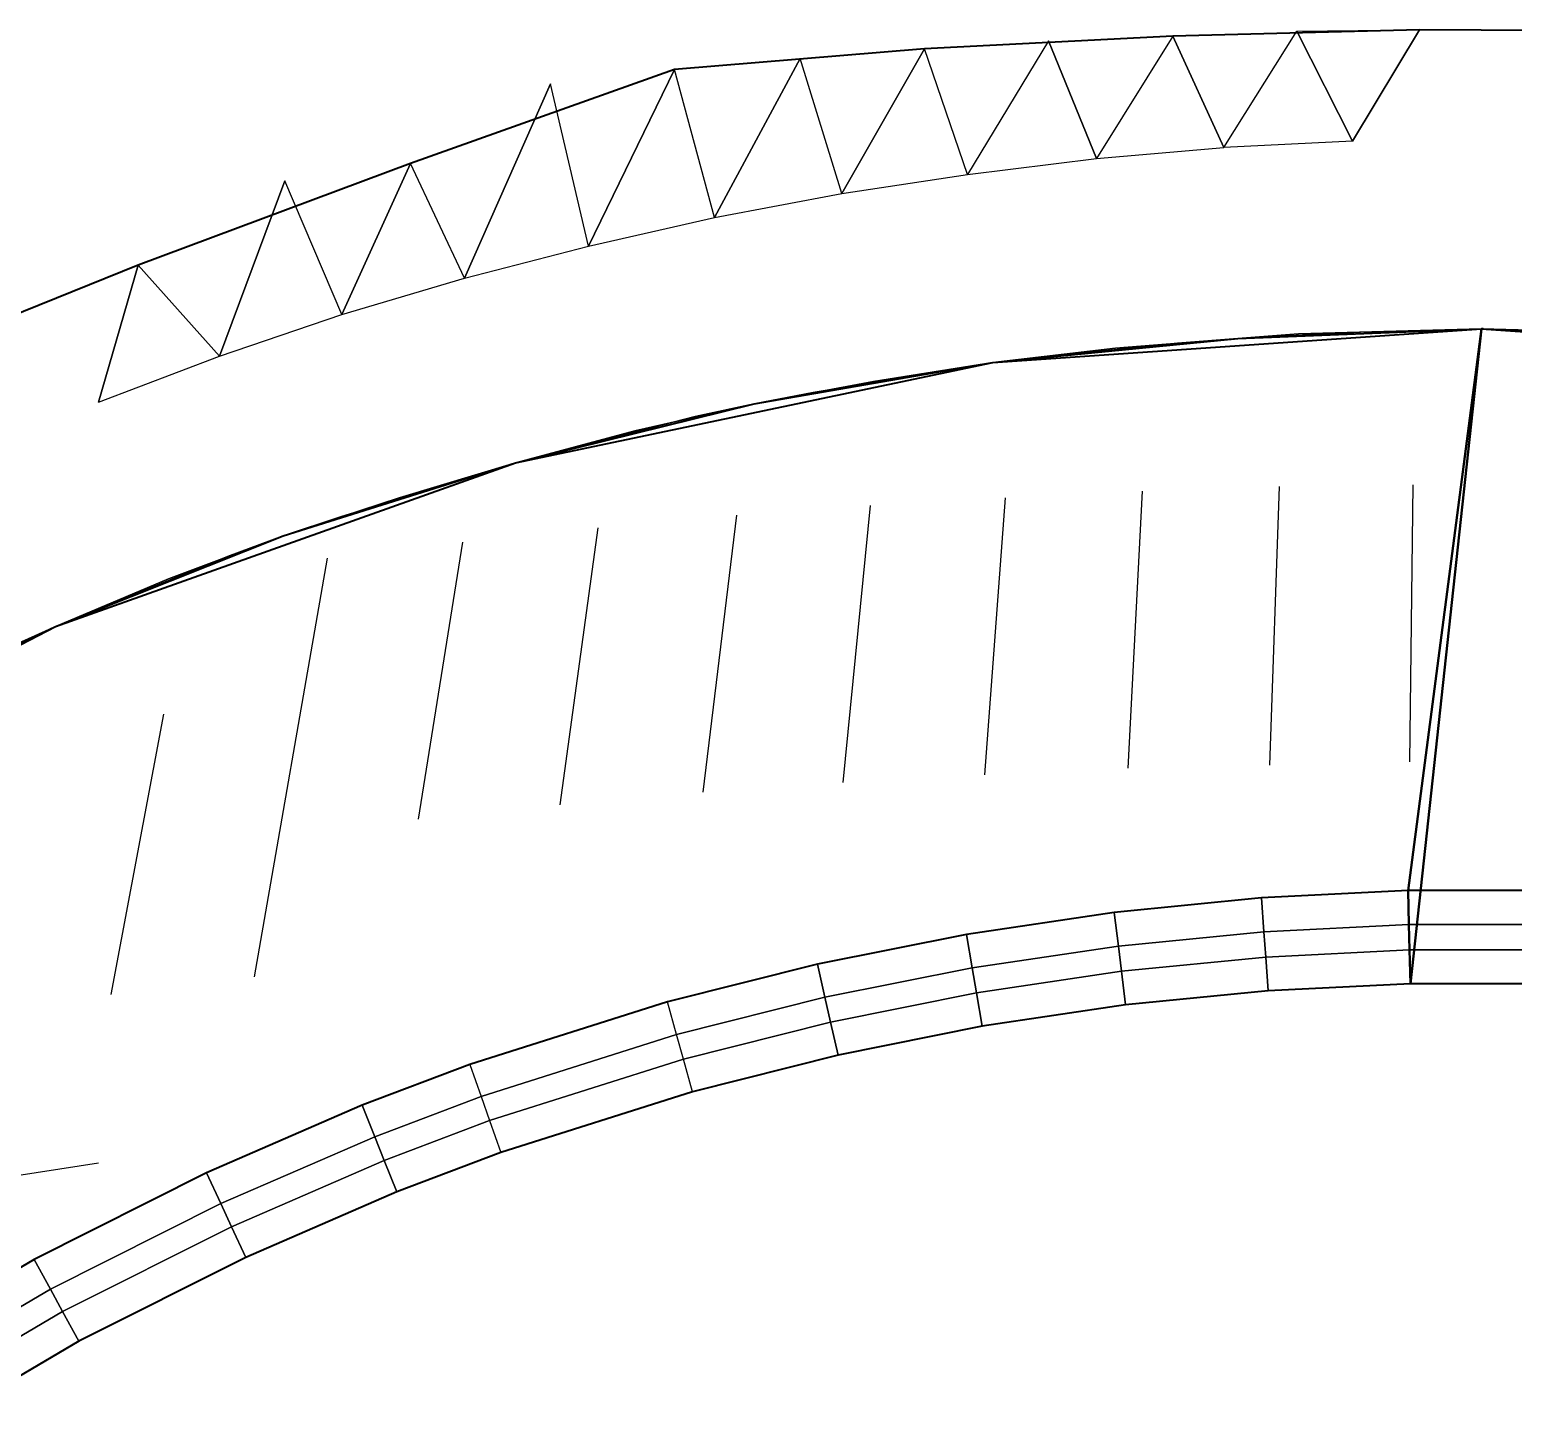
# Model space of a CAD drawing. Extents: x -24.1 to 24.1, y -24.4 to 24.4.
# Drawn here: x -9.12 to 0.2, y 15.59 to 24.36 of the extents above; entities that cross this region are included whole.
import ezdxf

# ---------------------------------------------------------------- set-up
doc = ezdxf.new("R2010")
doc.units = 0
doc.header["$MEASUREMENT"] = 0
doc.layers.get('0').update_dxf_attribs({"linetype": 'CONTINUOUS'})
for name, color, linetype in [('FEA1', 101, 'CONTINUOUS'), ('FEA3', 142, 'CONTINUOUS'), ('Mappers', 7, 'CONTINUOUS'), ('SupportsSph', 200, 'CONTINUOUS'), ('TendonPoints3', 7, 'CONTINUOUS')]:
    doc.layers.add(name, color=color, linetype=linetype)

msp = doc.modelspace()

# ---------------------------------------------------------------- linework, layer by layer
at = {"color": 6, "linetype": 'ByBlock', "lineweight": 40, "ltscale": 100}
for points in [[(-11.68, 19.2, 58.95), (-8.96, 20.61, 58.95), (-6.07, 21.64, 58.95), (-3.07, 22.27, 58.95), (0, 22.48, 58.95), (-0.46076, 18.95175, 59.83269), (-1.38287, 18.9062, 59.83309), (-2.3076, 18.81505, 59.83352), (-3.23671, 18.67667, 59.83413), (-4.17195, 18.4897, 59.83446), (-5.11502, 18.25214, 59.83397), (-6.3575, 17.85858, 59.83326), (-7.03295, 17.60344, 59.83331), (-8.01187, 17.17823, 59.83434), (-9.09455, 16.63487, 59.83188), (-10.01966, 16.08996, 59.83436)], [(-10.34, 19.96, 54.58), (-8.96, 20.61, 54.58), (-7.53, 21.18, 54.58), (-6.07, 21.64, 54.58), (-4.57, 22.01, 54.58), (-3.07, 22.27, 54.58), (-1.53, 22.42, 54.58), (0, 22.48, 54.58), (-0.44653, 18.36617, 58.90162), (-1.34014, 18.32202, 58.90201), (-2.2363, 18.23368, 58.90243), (-3.1367, 18.09958, 58.90302), (-4.04304, 17.91839, 58.90334), (-4.95697, 17.68817, 58.90286), (-6.16106, 17.30677, 58.90218), (-6.81564, 17.05952, 58.90223), (-7.76431, 16.64744, 58.90322), (-8.81354, 16.12087, 58.90084), (-9.71007, 15.5928, 58.90324)]]:
    msp.add_polyline3d(points, dxfattribs=at)
msp.add_polyline3d([(-0.46076, 18.95175, 59.83269), (-0.45559, 18.73881, 59.49412), (-0.4517, 18.57911, 59.24019), (-0.44653, 18.36617, 58.90162), (0, 22.48, 54.58), (0, 22.48, 55.67), (0, 22.48, 56.77), (0, 22.48, 58.95)], close=True, dxfattribs=at)
for points in [[(-3.07, 22.27, 58.95), (0, 22.48, 58.95), (-1.53, 22.42, 57.86)], [(0, 22.48, 58.95), (-1.15, 22.45, 57.58), (-1.53, 22.42, 57.86)], [(-0.76, 22.46, 56.22), (0, 22.48, 55.67), (-0.76, 22.46, 55.13), (-1.53, 22.42, 55.67)], [(-1.53, 22.42, 57.13), (-1.15, 22.45, 57.58), (0, 22.48, 56.77), (-0.76, 22.46, 56.22)], [(0, 22.48, 54.58), (-1.53, 22.42, 54.58), (-0.76, 22.46, 55.13)], [(-1.15, 22.45, 57.58), (0, 22.48, 56.77), (0, 22.48, 58.95)], [(-0.76, 22.46, 56.22), (0, 22.48, 55.67), (0, 22.48, 56.77)], [(-0.76, 22.46, 55.13), (0, 22.48, 54.58), (0, 22.48, 55.67)], [(-3.07, 22.27, 58.95), (-1.91, 22.39, 57.58), (-3.07, 22.27, 56.77), (-4.2, 22.08, 57.58)], [(-3.07, 22.27, 58.95), (-1.53, 22.42, 57.86), (-1.91, 22.39, 57.58)], [(-1.91, 22.39, 57.58), (-1.53, 22.42, 57.13), (-2.3, 22.36, 56.22), (-3.07, 22.27, 56.77)], [(-2.3, 22.36, 56.22), (-1.53, 22.42, 55.67), (-2.3, 22.36, 55.13), (-3.07, 22.27, 55.67)], [(-1.53, 22.42, 54.58), (-3.07, 22.27, 54.58), (-2.3, 22.36, 55.13)], [(-1.53, 22.42, 55.67), (-0.76, 22.46, 55.13), (-1.53, 22.42, 54.58), (-2.3, 22.36, 55.13)], [(-2.3, 22.36, 56.22), (-1.53, 22.42, 57.13), (-0.76, 22.46, 56.22), (-1.53, 22.42, 55.67)], [(-1.91, 22.39, 57.58), (-1.53, 22.42, 57.86), (-1.15, 22.45, 57.58), (-1.53, 22.42, 57.13)], [(-3.07, 22.27, 56.77), (-2.3, 22.36, 56.22), (-3.07, 22.27, 55.67), (-3.82, 22.15, 56.22)], [(-3.07, 22.27, 55.67), (-2.3, 22.36, 55.13), (-3.07, 22.27, 54.58), (-3.82, 22.15, 55.13)], [(-6.07, 21.64, 58.95), (-3.07, 22.27, 58.95), (-4.57, 22.01, 57.86)], [(-3.07, 22.27, 58.95), (-4.2, 22.08, 57.58), (-4.57, 22.01, 57.86)], [(-3.82, 22.15, 56.22), (-3.07, 22.27, 55.67), (-3.82, 22.15, 55.13), (-4.57, 22.01, 55.67)], [(-4.57, 22.01, 57.13), (-4.2, 22.08, 57.58), (-3.07, 22.27, 56.77), (-3.82, 22.15, 56.22)], [(-3.07, 22.27, 54.58), (-4.57, 22.01, 54.58), (-3.82, 22.15, 55.13)], [(-4.57, 22.01, 55.67), (-3.82, 22.15, 55.13), (-4.57, 22.01, 54.58), (-5.32, 21.84, 55.13)], [(-5.32, 21.84, 56.22), (-4.57, 22.01, 57.13), (-3.82, 22.15, 56.22), (-4.57, 22.01, 55.67)], [(-6.07, 21.64, 58.95), (-4.57, 22.01, 57.86), (-4.94, 21.93, 57.58)], [(-5.32, 21.84, 56.22), (-4.57, 22.01, 55.67), (-5.32, 21.84, 55.13), (-6.07, 21.64, 55.67)], [(-4.94, 21.93, 57.58), (-4.57, 22.01, 57.13), (-5.32, 21.84, 56.22), (-6.07, 21.64, 56.77)], [(-4.57, 22.01, 54.58), (-6.07, 21.64, 54.58), (-5.32, 21.84, 55.13)], [(-4.94, 21.93, 57.58), (-4.57, 22.01, 57.86), (-4.2, 22.08, 57.58), (-4.57, 22.01, 57.13)], [(-6.07, 21.64, 58.95), (-4.94, 21.93, 57.58), (-6.07, 21.64, 56.77), (-7.17, 21.3, 57.58)], [(-6.07, 21.64, 55.67), (-5.32, 21.84, 55.13), (-6.07, 21.64, 54.58), (-6.8, 21.42, 55.13)], [(-6.07, 21.64, 56.77), (-5.32, 21.84, 56.22), (-6.07, 21.64, 55.67), (-6.8, 21.42, 56.22)], [(-8.96, 20.61, 58.95), (-6.07, 21.64, 58.95), (-7.53, 21.18, 57.86)], [(-6.07, 21.64, 58.95), (-7.17, 21.3, 57.58), (-7.53, 21.18, 57.86)], [(-6.8, 21.42, 56.22), (-6.07, 21.64, 55.67), (-6.8, 21.42, 55.13), (-7.53, 21.18, 55.67)], [(-7.53, 21.18, 57.13), (-7.17, 21.3, 57.58), (-6.07, 21.64, 56.77), (-6.8, 21.42, 56.22)], [(-6.07, 21.64, 54.58), (-7.53, 21.18, 54.58), (-6.8, 21.42, 55.13)], [(-7.53, 21.18, 55.67), (-6.8, 21.42, 55.13), (-7.53, 21.18, 54.58), (-8.25, 20.91, 55.13)], [(-8.25, 20.91, 56.22), (-7.53, 21.18, 57.13), (-6.8, 21.42, 56.22), (-7.53, 21.18, 55.67)], [(-7.88, 21.05, 57.58), (-7.53, 21.18, 57.86), (-7.17, 21.3, 57.58), (-7.53, 21.18, 57.13)], [(-8.96, 20.61, 58.95), (-7.53, 21.18, 57.86), (-7.88, 21.05, 57.58)], [(-8.25, 20.91, 56.22), (-7.53, 21.18, 55.67), (-8.25, 20.91, 55.13), (-8.96, 20.61, 55.67)], [(-8.96, 20.61, 56.77), (-7.88, 21.05, 57.58), (-7.53, 21.18, 57.13), (-8.25, 20.91, 56.22)], [(-7.53, 21.18, 54.58), (-8.96, 20.61, 54.58), (-8.25, 20.91, 55.13)], [(-8.96, 20.61, 58.95), (-7.88, 21.05, 57.58), (-8.96, 20.61, 56.77), (-10, 20.13, 57.58)], [(-8.96, 20.61, 55.67), (-8.25, 20.91, 55.13), (-8.96, 20.61, 54.58), (-9.65, 20.3, 55.13)], [(-8.96, 20.61, 56.77), (-8.25, 20.91, 56.22), (-8.96, 20.61, 55.67), (-9.65, 20.3, 56.22)], [(-11.68, 19.2, 58.95), (-8.96, 20.61, 58.95), (-10.34, 19.96, 57.86)], [(-8.96, 20.61, 58.95), (-10, 20.13, 57.58), (-10.34, 19.96, 57.86)], [(-9.65, 20.3, 56.22), (-8.96, 20.61, 55.67), (-9.65, 20.3, 55.13), (-10.34, 19.96, 55.67)], [(-10.34, 19.96, 57.13), (-10, 20.13, 57.58), (-8.96, 20.61, 56.77), (-9.65, 20.3, 56.22)], [(-8.96, 20.61, 54.58), (-10.34, 19.96, 54.58), (-9.65, 20.3, 55.13)], [(-0.45559, 18.73881, 59.49412), (-1.36734, 18.69377, 59.49452), (-1.38287, 18.9062, 59.83309), (-0.46076, 18.95175, 59.83269)], [(-1.36734, 18.69377, 59.49452), (-2.28167, 18.60364, 59.49494), (-2.3076, 18.81505, 59.83352), (-1.38287, 18.9062, 59.83309)], [(-2.28167, 18.60364, 59.49494), (-3.20035, 18.46682, 59.49555), (-3.23671, 18.67667, 59.83413), (-2.3076, 18.81505, 59.83352)], [(-0.4517, 18.57911, 59.24019), (-1.35568, 18.53445, 59.24059), (-1.36734, 18.69377, 59.49452), (-0.45559, 18.73881, 59.49412)], [(-3.20035, 18.46682, 59.49555), (-4.12507, 18.28195, 59.49587), (-4.17195, 18.4897, 59.83446), (-3.23671, 18.67667, 59.83413)], [(-1.35568, 18.53445, 59.24059), (-2.26223, 18.44509, 59.24101), (-2.28167, 18.60364, 59.49494), (-1.36734, 18.69377, 59.49452)], [(-2.26223, 18.44509, 59.24101), (-3.17307, 18.30943, 59.24161), (-3.20035, 18.46682, 59.49555), (-2.28167, 18.60364, 59.49494)], [(-0.44653, 18.36617, 58.90162), (-1.34014, 18.32202, 58.90201), (-1.35568, 18.53445, 59.24059), (-0.4517, 18.57911, 59.24019)], [(-4.12507, 18.28195, 59.49587), (-5.05755, 18.04706, 59.49538), (-5.11502, 18.25214, 59.83397), (-4.17195, 18.4897, 59.83446)], [(-3.17307, 18.30943, 59.24161), (-4.08992, 18.12614, 59.24193), (-4.12507, 18.28195, 59.49587), (-3.20035, 18.46682, 59.49555)], [(-1.34014, 18.32202, 58.90201), (-2.2363, 18.23368, 58.90243), (-2.26223, 18.44509, 59.24101), (-1.35568, 18.53445, 59.24059)], [(-2.2363, 18.23368, 58.90243), (-3.1367, 18.09958, 58.90302), (-3.17307, 18.30943, 59.24161), (-2.26223, 18.44509, 59.24101)], [(-4.08992, 18.12614, 59.24193), (-5.01444, 17.89325, 59.24145), (-5.05755, 18.04706, 59.49538), (-4.12507, 18.28195, 59.49587)], [(-3.1367, 18.09958, 58.90302), (-4.04304, 17.91839, 58.90334), (-4.08992, 18.12614, 59.24193), (-3.17307, 18.30943, 59.24161)], [(-6.28606, 17.65792, 59.49469), (-5.05755, 18.04706, 59.49538), (-5.11502, 18.25214, 59.83397), (-6.3575, 17.85858, 59.83326)], [(-4.04304, 17.91839, 58.90334), (-4.95697, 17.68817, 58.90286), (-5.01444, 17.89325, 59.24145), (-4.08992, 18.12614, 59.24193)], [(-6.23249, 17.50743, 59.24075), (-5.01444, 17.89325, 59.24145), (-5.05755, 18.04706, 59.49538), (-6.28606, 17.65792, 59.49469)], [(-6.28606, 17.65792, 59.49469), (-6.95393, 17.40565, 59.49473), (-7.03295, 17.60344, 59.83331), (-6.3575, 17.85858, 59.83326)], [(-6.16106, 17.30677, 58.90218), (-4.95697, 17.68817, 58.90286), (-5.01444, 17.89325, 59.24145), (-6.23249, 17.50743, 59.24075)], [(-6.23249, 17.50743, 59.24075), (-6.89466, 17.25731, 59.2408), (-6.95393, 17.40565, 59.49473), (-6.28606, 17.65792, 59.49469)], [(-6.95393, 17.40565, 59.49473), (-7.92185, 16.98522, 59.49575), (-8.01187, 17.17823, 59.83434), (-7.03295, 17.60344, 59.83331)], [(-6.16106, 17.30677, 58.90218), (-6.81564, 17.05952, 58.90223), (-6.89466, 17.25731, 59.2408), (-6.23249, 17.50743, 59.24075)], [(-6.89466, 17.25731, 59.2408), (-7.85433, 16.84046, 59.24181), (-7.92185, 16.98522, 59.49575), (-6.95393, 17.40565, 59.49473)], [(-6.81564, 17.05952, 58.90223), (-7.76431, 16.64744, 58.90322), (-7.85433, 16.84046, 59.24181), (-6.89466, 17.25731, 59.2408)], [(-7.92185, 16.98522, 59.49575), (-8.99236, 16.44796, 59.49332), (-9.09455, 16.63487, 59.83188), (-8.01187, 17.17823, 59.83434)], [(-7.85433, 16.84046, 59.24181), (-8.91572, 16.30778, 59.2394), (-8.99236, 16.44796, 59.49332), (-7.92185, 16.98522, 59.49575)], [(-7.76431, 16.64744, 58.90322), (-8.81354, 16.12087, 58.90084), (-8.91572, 16.30778, 59.2394), (-7.85433, 16.84046, 59.24181)], [(-8.99236, 16.44796, 59.49332), (-9.90708, 15.90917, 59.49577), (-10.01966, 16.08996, 59.83436), (-9.09455, 16.63487, 59.83188)], [(-8.91572, 16.30778, 59.2394), (-9.82265, 15.77358, 59.24183), (-9.90708, 15.90917, 59.49577), (-8.99236, 16.44796, 59.49332)], [(-8.81354, 16.12087, 58.90084), (-9.71007, 15.5928, 58.90324), (-9.82265, 15.77358, 59.24183), (-8.91572, 16.30778, 59.2394)]]:
    msp.add_3dface(points)
at = {"layer": 'FEA1', "color": 40, "linetype": 'ByBlock', "lineweight": 40, "ltscale": 100}
for points in [[(0.46076, 18.95175, 59.83269), (-0.46076, 18.95175, 59.83269), (0, 22.48, 58.95), (3.06, 22.27, 58.95)], [(0.44653, 18.36617, 58.90162), (-0.44653, 18.36617, 58.90162), (0, 22.48, 54.58), (1.53, 22.42, 54.58)]]:
    msp.add_polyline3d(points, dxfattribs=at)
msp.add_polyline3d([(0, 22.48, 54.58), (0, 22.48, 55.67), (0, 22.48, 56.77), (0, 22.48, 58.95), (-0.46076, 18.95175, 59.83269), (-0.45559, 18.73881, 59.49412), (-0.4517, 18.57911, 59.24019), (-0.44653, 18.36617, 58.90162)], close=True, dxfattribs=at)
at = {"layer": 'FEA1'}
for points in [[(0, 22.48, 58.95), (3.06, 22.27, 58.95), (1.53, 22.42, 57.86)], [(0, 22.48, 58.95), (1.53, 22.42, 57.86), (1.15, 22.45, 57.58)], [(0.76, 22.46, 56.22), (1.53, 22.42, 55.67), (0.76, 22.46, 55.13), (0, 22.48, 55.67)], [(0, 22.48, 56.77), (1.15, 22.45, 57.58), (1.53, 22.42, 57.13), (0.76, 22.46, 56.22)], [(1.53, 22.42, 54.58), (0, 22.48, 54.58), (0.76, 22.46, 55.13)], [(1.15, 22.45, 57.58), (0, 22.48, 56.77), (0, 22.48, 58.95)], [(0.76, 22.46, 56.22), (0, 22.48, 55.67), (0, 22.48, 56.77)], [(0.76, 22.46, 55.13), (0, 22.48, 54.58), (0, 22.48, 55.67)], [(0.45559, 18.73881, 59.49412), (-0.45559, 18.73881, 59.49412), (-0.46076, 18.95175, 59.83269), (0.46076, 18.95175, 59.83269)], [(0.4517, 18.57911, 59.24019), (-0.4517, 18.57911, 59.24019), (-0.45559, 18.73881, 59.49412), (0.45559, 18.73881, 59.49412)], [(0.44653, 18.36617, 58.90162), (-0.44653, 18.36617, 58.90162), (-0.4517, 18.57911, 59.24019), (0.4517, 18.57911, 59.24019)]]:
    msp.add_3dface(points, dxfattribs=at)
at = {"layer": 'FEA3', "color": 40, "linetype": 'ByBlock', "lineweight": 40, "ltscale": 100}
for points in [[(-11.68, 19.2, 58.95), (-8.96, 20.61, 58.95), (-6.07, 21.64, 58.95), (-3.07, 22.27, 58.95), (0, 22.48, 58.95), (-0.46076, 18.95175, 59.83269), (-1.38287, 18.9062, 59.83309), (-2.3076, 18.81505, 59.83352), (-3.23671, 18.67667, 59.83413), (-4.17195, 18.4897, 59.83446), (-5.11502, 18.25214, 59.83397), (-6.3575, 17.85858, 59.83326), (-7.03295, 17.60344, 59.83331), (-8.01187, 17.17823, 59.83434), (-9.09455, 16.63487, 59.83188), (-10.01966, 16.08996, 59.83436)], [(-10.34, 19.96, 54.58), (-8.96, 20.61, 54.58), (-7.53, 21.18, 54.58), (-6.07, 21.64, 54.58), (-4.57, 22.01, 54.58), (-3.07, 22.27, 54.58), (-1.53, 22.42, 54.58), (0, 22.48, 54.58), (-0.44653, 18.36617, 58.90162), (-1.34014, 18.32202, 58.90201), (-2.2363, 18.23368, 58.90243), (-3.1367, 18.09958, 58.90302), (-4.04304, 17.91839, 58.90334), (-4.95697, 17.68817, 58.90286), (-6.16106, 17.30677, 58.90218), (-6.81564, 17.05952, 58.90223), (-7.76431, 16.64744, 58.90322), (-8.81354, 16.12087, 58.90084), (-9.71007, 15.5928, 58.90324)]]:
    msp.add_polyline3d(points, dxfattribs=at)
msp.add_polyline3d([(-0.44653, 18.36617, 58.90162), (-0.4517, 18.57911, 59.24019), (-0.45559, 18.73881, 59.49412), (-0.46076, 18.95175, 59.83269), (0, 22.48, 58.95), (0, 22.48, 56.77), (0.01, 22.48, 55.67), (0, 22.48, 54.58)], close=True, dxfattribs=at)
at = {"layer": 'FEA3'}
for points in [[(-3.07, 22.27, 58.95), (0, 22.48, 58.95), (-1.53, 22.42, 57.86)], [(-0.76, 22.46, 56.22), (0, 22.48, 55.67), (-0.76, 22.46, 55.13), (-1.53, 22.42, 55.67)], [(-1.53, 22.42, 57.13), (-1.15, 22.45, 57.58), (0, 22.48, 56.77), (-0.76, 22.46, 56.22)], [(0, 22.48, 58.95), (-1.15, 22.45, 57.58), (-1.53, 22.42, 57.86)], [(0, 22.48, 54.58), (-1.53, 22.42, 54.58), (-0.76, 22.46, 55.13)], [(-1.15, 22.45, 57.58), (0, 22.48, 56.77), (0, 22.48, 58.95)], [(-0.76, 22.46, 56.22), (0.01, 22.48, 55.67), (0, 22.48, 56.77)], [(-0.76, 22.46, 55.13), (0, 22.48, 54.58), (0.01, 22.48, 55.67)], [(-3.07, 22.27, 58.95), (-1.91, 22.39, 57.58), (-3.07, 22.27, 56.77), (-4.2, 22.08, 57.58)], [(-2.3, 22.36, 56.22), (-1.53, 22.42, 55.67), (-2.3, 22.36, 55.13), (-3.07, 22.27, 55.67)], [(-3.07, 22.27, 56.77), (-1.91, 22.39, 57.58), (-1.53, 22.42, 57.13), (-2.3, 22.36, 56.22)], [(-3.07, 22.27, 58.95), (-1.53, 22.42, 57.86), (-1.91, 22.39, 57.58)], [(-1.53, 22.42, 54.58), (-3.07, 22.27, 54.58), (-2.3, 22.36, 55.13)], [(-1.53, 22.42, 55.67), (-0.76, 22.46, 55.13), (-1.53, 22.42, 54.58), (-2.3, 22.36, 55.13)], [(-2.3, 22.36, 56.22), (-1.53, 22.42, 57.13), (-0.76, 22.46, 56.22), (-1.53, 22.42, 55.67)], [(-1.91, 22.39, 57.58), (-1.53, 22.42, 57.86), (-1.15, 22.45, 57.58), (-1.53, 22.42, 57.13)], [(-3.07, 22.27, 55.67), (-2.3, 22.36, 55.13), (-3.07, 22.27, 54.58), (-3.82, 22.15, 55.13)], [(-3.07, 22.27, 56.77), (-2.3, 22.36, 56.22), (-3.07, 22.27, 55.67), (-3.82, 22.15, 56.22)], [(-6.07, 21.64, 58.95), (-3.07, 22.27, 58.95), (-4.57, 22.01, 57.86)], [(-3.82, 22.15, 56.22), (-3.07, 22.27, 55.67), (-3.82, 22.15, 55.13), (-4.57, 22.01, 55.67)], [(-4.57, 22.01, 57.13), (-4.2, 22.08, 57.58), (-3.07, 22.27, 56.77), (-3.82, 22.15, 56.22)], [(-3.07, 22.27, 58.95), (-4.2, 22.08, 57.58), (-4.57, 22.01, 57.86)], [(-3.07, 22.27, 54.58), (-4.57, 22.01, 54.58), (-3.82, 22.15, 55.13)], [(-4.57, 22.01, 55.67), (-3.82, 22.15, 55.13), (-4.57, 22.01, 54.58), (-5.32, 21.84, 55.13)], [(-5.32, 21.84, 56.22), (-4.57, 22.01, 57.13), (-3.82, 22.15, 56.22), (-4.57, 22.01, 55.67)], [(-5.32, 21.84, 56.22), (-4.57, 22.01, 55.67), (-5.32, 21.84, 55.13), (-6.07, 21.64, 55.67)], [(-4.94, 21.93, 57.58), (-4.57, 22.01, 57.13), (-5.32, 21.84, 56.22), (-6.07, 21.64, 56.77)], [(-6.07, 21.64, 58.95), (-4.57, 22.01, 57.86), (-4.94, 21.93, 57.58)], [(-4.57, 22.01, 54.58), (-6.07, 21.64, 54.58), (-5.32, 21.84, 55.13)], [(-4.94, 21.93, 57.58), (-4.57, 22.01, 57.86), (-4.2, 22.08, 57.58), (-4.57, 22.01, 57.13)], [(-6.07, 21.64, 58.95), (-4.94, 21.93, 57.58), (-6.07, 21.64, 56.77), (-7.17, 21.3, 57.58)], [(-6.07, 21.64, 55.67), (-5.32, 21.84, 55.13), (-6.07, 21.64, 54.58), (-6.8, 21.42, 55.13)], [(-6.07, 21.64, 56.77), (-5.32, 21.84, 56.22), (-6.07, 21.64, 55.67), (-6.8, 21.42, 56.22)], [(-8.96, 20.61, 58.95), (-6.07, 21.64, 58.95), (-7.53, 21.18, 57.86)], [(-6.8, 21.42, 56.22), (-6.07, 21.64, 55.67), (-6.8, 21.42, 55.13), (-7.53, 21.18, 55.67)], [(-7.53, 21.18, 57.13), (-7.17, 21.3, 57.58), (-6.07, 21.64, 56.77), (-6.8, 21.42, 56.22)], [(-6.07, 21.64, 58.95), (-7.17, 21.3, 57.58), (-7.53, 21.18, 57.86)], [(-6.07, 21.64, 54.58), (-7.53, 21.18, 54.58), (-6.8, 21.42, 55.13)], [(-7.53, 21.18, 55.67), (-6.8, 21.42, 55.13), (-7.53, 21.18, 54.58), (-8.25, 20.91, 55.13)], [(-8.25, 20.91, 56.22), (-7.53, 21.18, 57.13), (-6.8, 21.42, 56.22), (-7.53, 21.18, 55.67)], [(-7.88, 21.05, 57.58), (-7.53, 21.18, 57.86), (-7.17, 21.3, 57.58), (-7.53, 21.18, 57.13)], [(-8.25, 20.91, 56.22), (-7.53, 21.18, 55.67), (-8.25, 20.91, 55.13), (-8.96, 20.61, 55.67)], [(-7.88, 21.05, 57.58), (-7.53, 21.18, 57.13), (-8.25, 20.91, 56.22), (-8.96, 20.61, 56.77)], [(-8.96, 20.61, 58.95), (-7.53, 21.18, 57.86), (-7.88, 21.05, 57.58)], [(-7.53, 21.18, 54.58), (-8.96, 20.61, 54.58), (-8.25, 20.91, 55.13)], [(-8.96, 20.61, 58.95), (-7.88, 21.05, 57.58), (-8.96, 20.61, 56.77), (-10, 20.13, 57.58)], [(-8.96, 20.61, 55.67), (-8.25, 20.91, 55.13), (-8.96, 20.61, 54.58), (-9.65, 20.3, 55.13)], [(-8.96, 20.61, 56.77), (-8.25, 20.91, 56.22), (-8.96, 20.61, 55.67), (-9.65, 20.3, 56.22)], [(-11.68, 19.2, 58.95), (-8.96, 20.61, 58.95), (-10.34, 19.96, 57.86)], [(-9.65, 20.3, 56.22), (-8.96, 20.61, 55.67), (-9.65, 20.3, 55.13), (-10.34, 19.96, 55.67)], [(-10.34, 19.96, 57.13), (-10, 20.13, 57.58), (-8.96, 20.61, 56.77), (-9.65, 20.3, 56.22)], [(-8.96, 20.61, 58.95), (-10, 20.13, 57.58), (-10.34, 19.96, 57.86)], [(-8.96, 20.61, 54.58), (-10.34, 19.96, 54.58), (-9.65, 20.3, 55.13)], [(-0.45559, 18.73881, 59.49412), (-1.36734, 18.69377, 59.49452), (-1.38287, 18.9062, 59.83309), (-0.46076, 18.95175, 59.83269)], [(-1.36734, 18.69377, 59.49452), (-2.28167, 18.60364, 59.49494), (-2.3076, 18.81505, 59.83352), (-1.38287, 18.9062, 59.83309)], [(-2.28167, 18.60364, 59.49494), (-3.20035, 18.46682, 59.49555), (-3.23671, 18.67667, 59.83413), (-2.3076, 18.81505, 59.83352)], [(-0.4517, 18.57911, 59.24019), (-1.35568, 18.53445, 59.24059), (-1.36734, 18.69377, 59.49452), (-0.45559, 18.73881, 59.49412)], [(-3.20035, 18.46682, 59.49555), (-4.12507, 18.28195, 59.49587), (-4.17195, 18.4897, 59.83446), (-3.23671, 18.67667, 59.83413)], [(-1.35568, 18.53445, 59.24059), (-2.26223, 18.44509, 59.24101), (-2.28167, 18.60364, 59.49494), (-1.36734, 18.69377, 59.49452)], [(-2.26223, 18.44509, 59.24101), (-3.17307, 18.30943, 59.24161), (-3.20035, 18.46682, 59.49555), (-2.28167, 18.60364, 59.49494)], [(-0.44653, 18.36617, 58.90162), (-1.34014, 18.32202, 58.90201), (-1.35568, 18.53445, 59.24059), (-0.4517, 18.57911, 59.24019)], [(-4.12507, 18.28195, 59.49587), (-5.05755, 18.04706, 59.49538), (-5.11502, 18.25214, 59.83397), (-4.17195, 18.4897, 59.83446)], [(-3.17307, 18.30943, 59.24161), (-4.08992, 18.12614, 59.24193), (-4.12507, 18.28195, 59.49587), (-3.20035, 18.46682, 59.49555)], [(-1.34014, 18.32202, 58.90201), (-2.2363, 18.23368, 58.90243), (-2.26223, 18.44509, 59.24101), (-1.35568, 18.53445, 59.24059)], [(-2.2363, 18.23368, 58.90243), (-3.1367, 18.09958, 58.90302), (-3.17307, 18.30943, 59.24161), (-2.26223, 18.44509, 59.24101)], [(-4.08992, 18.12614, 59.24193), (-5.01444, 17.89325, 59.24145), (-5.05755, 18.04706, 59.49538), (-4.12507, 18.28195, 59.49587)], [(-3.1367, 18.09958, 58.90302), (-4.04304, 17.91839, 58.90334), (-4.08992, 18.12614, 59.24193), (-3.17307, 18.30943, 59.24161)], [(-6.28606, 17.65792, 59.49469), (-5.05755, 18.04706, 59.49538), (-5.11502, 18.25214, 59.83397), (-6.3575, 17.85858, 59.83326)], [(-4.04304, 17.91839, 58.90334), (-4.95697, 17.68817, 58.90286), (-5.01444, 17.89325, 59.24145), (-4.08992, 18.12614, 59.24193)], [(-6.23249, 17.50743, 59.24075), (-5.01444, 17.89325, 59.24145), (-5.05755, 18.04706, 59.49538), (-6.28606, 17.65792, 59.49469)], [(-6.28606, 17.65792, 59.49469), (-6.95393, 17.40565, 59.49473), (-7.03295, 17.60344, 59.83331), (-6.3575, 17.85858, 59.83326)], [(-6.16106, 17.30677, 58.90218), (-4.95697, 17.68817, 58.90286), (-5.01444, 17.89325, 59.24145), (-6.23249, 17.50743, 59.24075)], [(-6.23249, 17.50743, 59.24075), (-6.89466, 17.25731, 59.2408), (-6.95393, 17.40565, 59.49473), (-6.28606, 17.65792, 59.49469)], [(-6.95393, 17.40565, 59.49473), (-7.92185, 16.98522, 59.49575), (-8.01187, 17.17823, 59.83434), (-7.03295, 17.60344, 59.83331)], [(-6.16106, 17.30677, 58.90218), (-6.81564, 17.05952, 58.90223), (-6.89466, 17.25731, 59.2408), (-6.23249, 17.50743, 59.24075)], [(-6.89466, 17.25731, 59.2408), (-7.85433, 16.84046, 59.24181), (-7.92185, 16.98522, 59.49575), (-6.95393, 17.40565, 59.49473)], [(-6.81564, 17.05952, 58.90223), (-7.76431, 16.64744, 58.90322), (-7.85433, 16.84046, 59.24181), (-6.89466, 17.25731, 59.2408)], [(-7.92185, 16.98522, 59.49575), (-8.99236, 16.44796, 59.49332), (-9.09455, 16.63487, 59.83188), (-8.01187, 17.17823, 59.83434)], [(-7.85433, 16.84046, 59.24181), (-8.91572, 16.30778, 59.2394), (-8.99236, 16.44796, 59.49332), (-7.92185, 16.98522, 59.49575)], [(-7.76431, 16.64744, 58.90322), (-8.81354, 16.12087, 58.90084), (-8.91572, 16.30778, 59.2394), (-7.85433, 16.84046, 59.24181)], [(-8.99236, 16.44796, 59.49332), (-9.90708, 15.90917, 59.49577), (-10.01966, 16.08996, 59.83436), (-9.09455, 16.63487, 59.83188)], [(-8.91572, 16.30778, 59.2394), (-9.82265, 15.77358, 59.24183), (-9.90708, 15.90917, 59.49577), (-8.99236, 16.44796, 59.49332)], [(-8.81354, 16.12087, 58.90084), (-9.71007, 15.5928, 58.90324), (-9.82265, 15.77358, 59.24183), (-8.91572, 16.30778, 59.2394)]]:
    msp.add_3dface(points, dxfattribs=at)
at = {"layer": 'Mappers', "color": 5, "linetype": 'ByBlock', "lineweight": 40, "ltscale": 100}
msp.add_polyline3d([(14.96, 19.46, 54.93), (12.97, 20.77, 54.98), (11.03, 22, 54.87), (9.25, 22.74, 54.92), (7.52, 23.41, 54.89), (5.85, 24.02, 54.76), (4.28, 24.18, 54.92), (2.72, 24.29, 55.03), (1.16, 24.35, 55.1), (-0.39, 24.36, 55.11), (-1.94, 24.32, 55.07), (-3.5, 24.24, 54.98), (-5.07, 24.11, 54.85), (-6.73, 23.52, 55.01), (-8.44, 22.88, 55.08), (-10.2, 22.17, 55.07), (-11.99, 21.4, 54.95), (-13.96, 20.13, 54.98)], dxfattribs=at)
at = {"layer": 'SupportsSph', "linetype": 'ByBlock', "ltscale": 100}
for points in [[(-1.16, 24.35, 55.1), (-0.81, 23.66, 55.13), (-1.62, 23.62, 55.67)], [(-0.39, 24.36, 55.11), (-0.81, 23.66, 55.13), (-1.16, 24.35, 55.1)], [(-1.16, 24.35, 55.1), (-0.81, 23.66, 56.22), (-0.81, 23.66, 55.13)], [(-0.39, 24.36, 55.11), (-0.81, 23.66, 56.22), (-0.81, 23.66, 55.13)], [(-3.5, 24.24, 54.98), (-4.02, 23.33, 56.22), (-4.02, 23.33, 55.13)], [(-3.23, 23.45, 55.67), (-3.5, 24.24, 54.98), (-4.02, 23.33, 55.13)], [(-2.42, 23.55, 55.13), (-2.72, 24.29, 55.03), (-3.23, 23.45, 55.67)], [(-2.72, 24.29, 55.03), (-2.42, 23.55, 56.22), (-2.42, 23.55, 55.13)], [(-1.94, 24.32, 55.07), (-2.42, 23.55, 55.13), (-1.62, 23.62, 54.58)], [(-1.94, 24.32, 55.07), (-1.62, 23.62, 55.67), (-1.62, 23.62, 54.58)], [(-4.28, 24.18, 54.92), (-4.82, 23.18, 55.67), (-4.82, 23.18, 54.58)], [(-4.02, 23.33, 55.13), (-4.28, 24.18, 54.92), (-4.82, 23.18, 54.58)], [(-5.07, 24.11, 54.85), (-5.61, 23, 56.22), (-5.61, 23, 55.13)], [(-4.82, 23.18, 54.58), (-5.07, 24.11, 54.85), (-5.61, 23, 55.13)], [(-5.85, 24.02, 54.76), (-6.39, 22.8, 55.67), (-6.39, 22.8, 54.58)], [(-5.61, 23, 55.13), (-5.85, 24.02, 54.76), (-6.39, 22.8, 54.58)], [(-6.73, 23.52, 55.01), (-7.16, 22.57, 56.22), (-7.16, 22.57, 55.13)], [(-6.39, 22.8, 54.58), (-6.73, 23.52, 55.01), (-7.16, 22.57, 55.13)], [(-7.52, 23.41, 54.89), (-7.93, 22.31, 55.67), (-7.93, 22.31, 54.58)], [(-7.16, 22.57, 55.13), (-7.52, 23.41, 54.89), (-7.93, 22.31, 54.58)], [(-8.44, 22.88, 55.08), (-8.69, 22.02, 56.22), (-8.69, 22.02, 55.13)], [(-7.93, 22.31, 55.67), (-8.44, 22.88, 55.08), (-8.69, 22.02, 55.13)]]:
    msp.add_3dface(points, dxfattribs=at)
at = {"layer": 'TendonPoints3'}
for p, q in [((-2.22, 19.72, 58.77), (-2.13, 21.46, 57.52)), ((-1.33, 19.74, 58.81), (-1.27, 21.49, 57.55)), ((-0.45, 19.76, 58.83), (-0.43, 21.5, 57.57)), ((-4.01, 19.63, 58.64), (-3.84, 21.37, 57.4)), ((-3.12, 19.68, 58.72), (-2.99, 21.42, 57.47)), ((-4.89, 19.57, 58.55), (-4.68, 21.31, 57.32)), ((-5.79, 19.49, 58.43), (-5.55, 21.23, 57.22)), ((-6.68, 19.4, 58.3), (-6.4, 21.14, 57.1)), ((-7.71, 18.41, 58.69), (-7.25, 21.04, 56.97)), ((-8.61, 18.3, 58.51), (-8.28, 20.06, 57.41)), ((-8.69, 17.24, 58.78), (-11.41, 16.82, 58.07))]:
    msp.add_line(p, q, dxfattribs=at)

doc.saveas('drawing.dxf')
